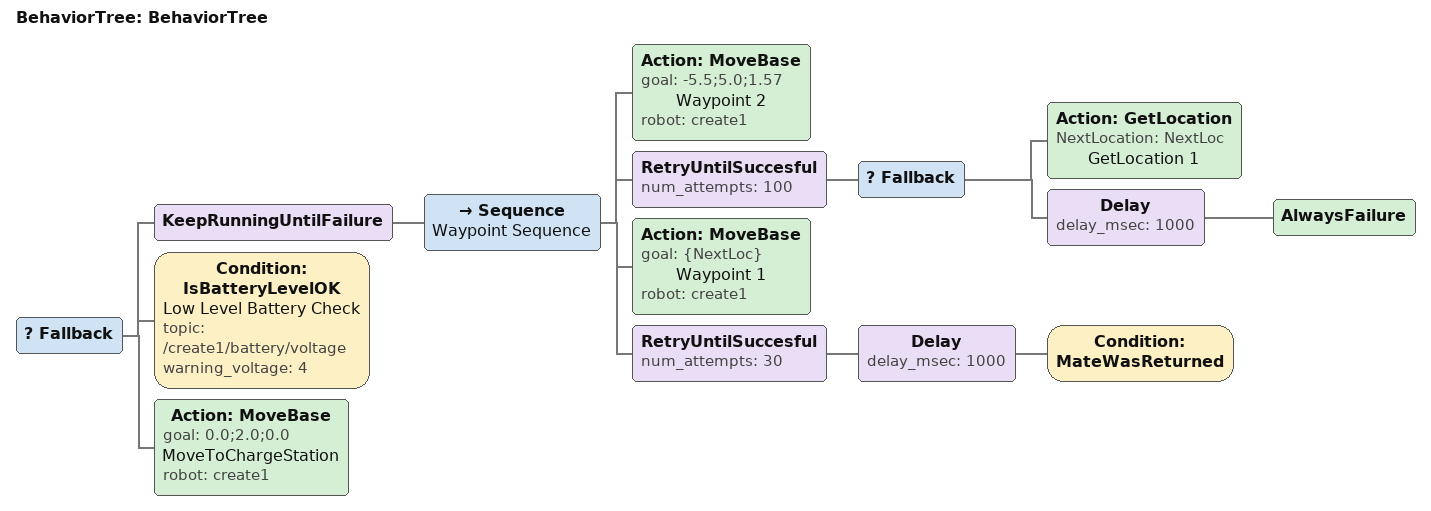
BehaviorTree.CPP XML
<?xml version="1.0"?>
<root main_tree_to_execute="BehaviorTree">
    <BehaviorTree ID="BehaviorTree">
        <Fallback>
            <KeepRunningUntilFailure>
                <Sequence name="Waypoint Sequence">
                    <Action ID="MoveBase" goal="-5.5;5.0;1.57" name="Waypoint 2" robot="create1"/>
                    <RetryUntilSuccesful num_attempts="100">
                        <Fallback>
                            <Action ID="GetLocation" NextLocation="NextLoc" name="GetLocation 1"/>
                            <Delay delay_msec="1000">
                                <AlwaysFailure/>
                            </Delay>
                        </Fallback>
                    </RetryUntilSuccesful>
                    <Action ID="MoveBase" goal="{NextLoc}" name="Waypoint 1" robot="create1"/>
                    <RetryUntilSuccesful num_attempts="30">
                        <Delay delay_msec="1000">
                            <Condition ID="MateWasReturned"/>
                        </Delay>
                    </RetryUntilSuccesful>
                </Sequence>
            </KeepRunningUntilFailure>
            <Condition ID="IsBatteryLevelOK" name="Low Level Battery Check" topic="/create1/battery/voltage" warning_voltage="4"/>
            <Action ID="MoveBase" goal="0.0;2.0;0.0" name="MoveToChargeStation" robot="create1"/>
        </Fallback>
    </BehaviorTree>
</root>
